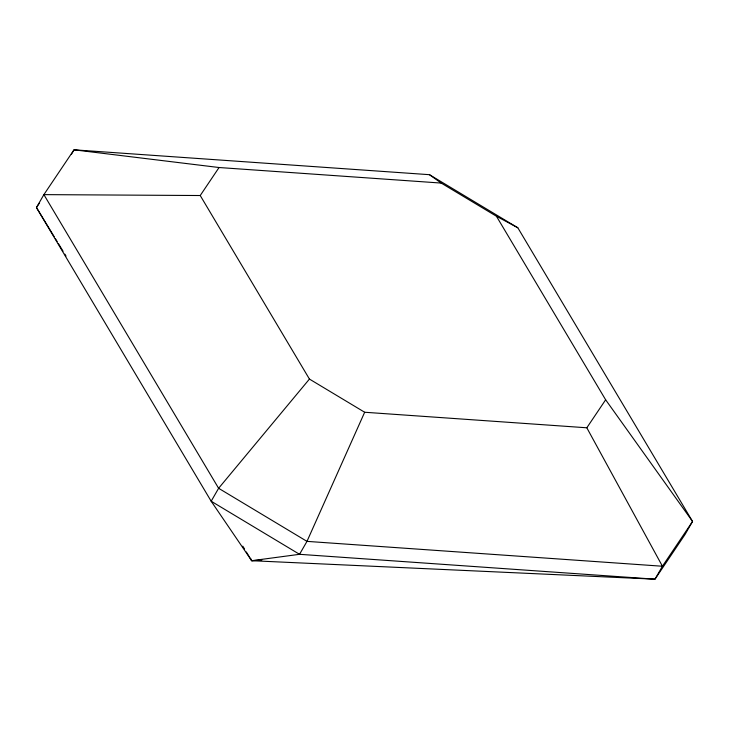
<?xml version="1.0" encoding="UTF-8"?>
<svg xmlns="http://www.w3.org/2000/svg" width="729" height="729" viewBox="0 0 729 729"><rect width="100%" height="100%" fill="white"/><g stroke="black" fill="none" stroke-linecap="round" stroke-linejoin="round"><path stroke-width="1.09" d="M429.463 174.687L441.209 183.07L496.44 216.249L605.644 399.793L692.55 521.445L662.433 566.242L306.982 541.374L218.618 488.284L43.886 194.625L200.229 195.527L309.433 379.071L218.618 488.284L211.173 501.224L299.537 554.313L654.988 579.181L662.433 566.242L586.818 427.786L364.664 412.249L306.982 541.374L299.537 554.313L251.669 560.71L211.173 501.224L36.45 207.555L43.886 194.625L74.012 149.819L429.463 174.687L517.827 227.776L692.55 521.445L685.114 534.375L654.988 579.181L251.669 560.71L246.347 551.981M71.351 154.439L74.012 149.819L219.055 167.524L441.209 183.07M39.585 202.89L36.45 207.555L54.192 236.661M200.229 195.527L219.055 167.524M586.818 427.786L605.644 399.793M261.884 560.091L251.669 560.71L250.712 558.651M496.44 216.249L517.827 227.776M309.433 379.071L364.664 412.249M55.368 238.602L57.144 241.518M58.329 243.459L63.059 251.213M64.835 254.129L66.011 256.07M242.803 546.158L244.579 549.074"/></g></svg>
